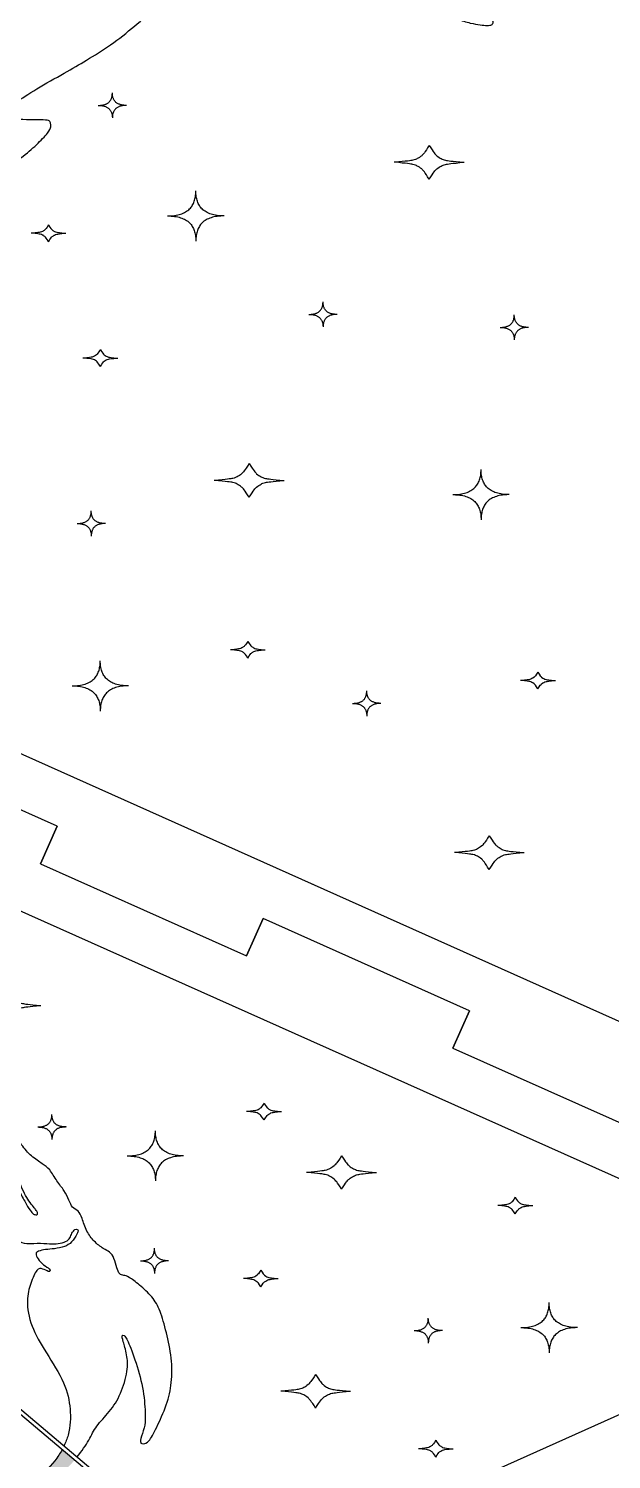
# Model space of a CAD drawing. Header units: millimetres. Extents: x -37.1 to 17.5, y -29.9 to 15.1.
# Drawn here: x -26.92 to -21.76, y -23.29 to -10.62 of the extents above; entities that cross this region are included whole.
import ezdxf

# ---------------------------------------------------------------- set-up
doc = ezdxf.new("R2010")
doc.units = ezdxf.units.MM
doc.header["$MEASUREMENT"] = 0
for name, color, linetype, true_color in [('Default', 18, 'Continuous', 0x000000), ('Layer 01', 12, 'Continuous', 0xc80000), ('Layer 03', 5, 'Continuous', 0x0000ff)]:
    doc.layers.add(name, color=color, linetype=linetype, true_color=true_color)

msp = doc.modelspace()

# ---------------------------------------------------------------- hatches: boundary and pattern name
at = {"layer": 'Default'}
msp.add_hatch(color=256, dxfattribs=at).paths.add_polyline_path([(-26.621, -23.199), (-26.629, -23.211), (-26.636, -23.224), (-26.644, -23.236), (-26.652, -23.249), (-26.66, -23.261), (-26.668, -23.273), (-26.677, -23.285), (-26.686, -23.297), (-26.696, -23.31), (-26.706, -23.322), (-26.717, -23.334), (-26.728, -23.346), (-26.739, -23.357), (-26.75, -23.368), (-26.761, -23.379), (-26.772, -23.388), (-26.777, -23.393), (-26.783, -23.397), (-26.789, -23.401), (-26.794, -23.406), (-26.8, -23.409), (-26.805, -23.413), (-26.81, -23.417), (-26.816, -23.42), (-26.821, -23.423), (-26.827, -23.426), (-26.832, -23.428), (-26.837, -23.431), (-26.84, -23.432), (-26.842, -23.433), (-26.845, -23.434), (-26.847, -23.434), (-26.85, -23.435), (-26.852, -23.436), (-26.855, -23.437), (-26.857, -23.437), (-26.849, -23.447), (-26.845, -23.452), (-26.841, -23.456), (-26.838, -23.46), (-26.834, -23.464), (-26.83, -23.467), (-26.827, -23.47), (-26.823, -23.473), (-26.82, -23.476), (-26.817, -23.479), (-26.815, -23.48), (-26.814, -23.481), (-26.812, -23.482), (-26.811, -23.483), (-26.809, -23.484), (-26.808, -23.485), (-26.806, -23.486), (-26.805, -23.487), (-26.803, -23.487), (-26.802, -23.488), (-26.8, -23.489), (-26.799, -23.489), (-26.797, -23.49), (-26.796, -23.49), (-26.795, -23.491), (-26.793, -23.491), (-26.792, -23.492), (-26.79, -23.492), (-26.789, -23.492), (-26.788, -23.493), (-26.786, -23.493), (-26.785, -23.493), (-26.784, -23.493), (-26.782, -23.493), (-26.781, -23.494), (-26.779, -23.494), (-26.778, -23.494), (-26.777, -23.494), (-26.775, -23.494), (-26.774, -23.494), (-26.773, -23.494), (-26.771, -23.493), (-26.77, -23.493), (-26.768, -23.493), (-26.766, -23.493), (-26.763, -23.492), (-26.76, -23.492), (-26.757, -23.491), (-26.754, -23.49), (-26.751, -23.49), (-26.748, -23.489), (-26.745, -23.488), (-26.742, -23.487), (-26.739, -23.486), (-26.736, -23.485), (-26.733, -23.483), (-26.726, -23.481), (-26.72, -23.477), (-26.713, -23.474), (-26.706, -23.47), (-26.699, -23.466), (-26.691, -23.462), (-26.684, -23.457), (-26.676, -23.451), (-26.668, -23.446), (-26.66, -23.439), (-26.651, -23.433), (-26.643, -23.426), (-26.627, -23.412), (-26.611, -23.397), (-26.594, -23.381), (-26.578, -23.364), (-26.561, -23.347), (-26.544, -23.329), (-26.511, -23.291)], flags=0)

# ---------------------------------------------------------------- linework, layer by layer
at = {"layer": 'Layer 01', "linetype": 'Continuous', "lineweight": 25}
for p, q in [((-36.265, -12.89), (-21.613, -19.443)), ((-20.867, -21.17), (-35.52, -14.617)), ((-26.666, -17.681), (-28.492, -16.864)), ((-26.666, -17.681), (-28.492, -16.864)), ((-26.666, -17.681), (-26.814, -18.012)), ((-26.814, -18.012), (-26.666, -17.681)), ((-26.814, -18.012), (-24.989, -18.828)), ((-26.814, -18.012), (-24.989, -18.828)), ((-24.989, -18.828), (-24.841, -18.497)), ((-24.841, -18.497), (-24.989, -18.828)), ((-23.015, -19.314), (-24.841, -18.497)), ((-23.015, -19.314), (-24.841, -18.497)), ((-23.015, -19.314), (-23.163, -19.645)), ((-23.163, -19.645), (-23.015, -19.314)), ((-23.163, -19.645), (-21.337, -20.461)), ((-23.163, -19.645), (-21.337, -20.461)), ((-20.867, -22.522), (-35.52, -29.074))]:
    msp.add_line(p, q, dxfattribs=at)
at = {"layer": 'Layer 01'}
msp.add_lwpolyline([(-25.966, -23.707), (-28.069, -21.932), (-28.091, -21.958), (-25.988, -23.733)], close=True, dxfattribs=at)
for points, degree in [([(-26.302, -11.3), (-26.177, -11.3), (-26.177, -11.188)], 2), ([(-26.052, -11.3), (-26.177, -11.3), (-26.177, -11.188)], 2), ([(-26.302, -11.3), (-26.177, -11.3), (-26.177, -11.411)], 2), ([(-26.052, -11.3), (-26.177, -11.3), (-26.177, -11.411)], 2), ([(-23.372, -11.655), (-23.412, -11.718), (-23.438, -11.748), (-23.48, -11.773), (-23.506, -11.785), (-23.568, -11.794), (-23.681, -11.803)], 3), ([(-23.372, -11.655), (-23.332, -11.718), (-23.306, -11.748), (-23.264, -11.773), (-23.238, -11.785), (-23.176, -11.794), (-23.063, -11.803)], 3), ([(-23.372, -11.952), (-23.412, -11.889), (-23.438, -11.859), (-23.48, -11.834), (-23.506, -11.822), (-23.568, -11.813), (-23.681, -11.803)], 3), ([(-23.372, -11.952), (-23.332, -11.889), (-23.306, -11.859), (-23.264, -11.834), (-23.238, -11.822), (-23.176, -11.813), (-23.063, -11.803)], 3), ([(-25.688, -12.278), (-25.438, -12.278), (-25.438, -12.056)], 2), ([(-25.188, -12.278), (-25.438, -12.278), (-25.438, -12.056)], 2), ([(-25.688, -12.278), (-25.438, -12.278), (-25.438, -12.5)], 2), ([(-25.188, -12.278), (-25.438, -12.278), (-25.438, -12.5)], 2), ([(-26.742, -12.357), (-26.762, -12.388), (-26.775, -12.403), (-26.796, -12.416), (-26.809, -12.422), (-26.84, -12.426), (-26.897, -12.431)], 3), ([(-26.742, -12.357), (-26.722, -12.388), (-26.71, -12.403), (-26.688, -12.416), (-26.675, -12.422), (-26.644, -12.426), (-26.588, -12.431)], 3), ([(-26.742, -12.506), (-26.762, -12.474), (-26.775, -12.459), (-26.796, -12.446), (-26.809, -12.44), (-26.84, -12.436), (-26.897, -12.431)], 3), ([(-26.742, -12.506), (-26.722, -12.474), (-26.71, -12.459), (-26.688, -12.446), (-26.675, -12.44), (-26.644, -12.436), (-26.588, -12.431)], 3), ([(-24.437, -13.15), (-24.312, -13.15), (-24.312, -13.039)], 2), ([(-24.187, -13.15), (-24.312, -13.15), (-24.312, -13.039)], 2), ([(-24.437, -13.15), (-24.312, -13.15), (-24.312, -13.261)], 2), ([(-24.187, -13.15), (-24.312, -13.15), (-24.312, -13.261)], 2), ([(-22.744, -13.265), (-22.619, -13.265), (-22.619, -13.154)], 2), ([(-22.494, -13.265), (-22.619, -13.265), (-22.619, -13.154)], 2), ([(-22.744, -13.265), (-22.619, -13.265), (-22.619, -13.376)], 2), ([(-22.494, -13.265), (-22.619, -13.265), (-22.619, -13.376)], 2), ([(-26.283, -13.461), (-26.303, -13.493), (-26.316, -13.508), (-26.337, -13.52), (-26.35, -13.527), (-26.381, -13.531), (-26.438, -13.536)], 3), ([(-26.283, -13.61), (-26.303, -13.579), (-26.316, -13.563), (-26.337, -13.551), (-26.35, -13.545), (-26.381, -13.54), (-26.438, -13.536)], 3), ([(-26.283, -13.461), (-26.263, -13.493), (-26.25, -13.508), (-26.229, -13.52), (-26.216, -13.527), (-26.185, -13.531), (-26.129, -13.536)], 3), ([(-26.283, -13.61), (-26.263, -13.579), (-26.25, -13.563), (-26.229, -13.551), (-26.216, -13.545), (-26.185, -13.54), (-26.129, -13.536)], 3), ([(-24.966, -14.471), (-25.006, -14.534), (-25.032, -14.564), (-25.074, -14.589), (-25.1, -14.601), (-25.162, -14.61), (-25.275, -14.62)], 3), ([(-24.966, -14.471), (-24.926, -14.534), (-24.9, -14.564), (-24.858, -14.589), (-24.832, -14.601), (-24.77, -14.61), (-24.657, -14.62)], 3), ([(-23.163, -14.745), (-22.913, -14.745), (-22.913, -14.523)], 2), ([(-22.663, -14.745), (-22.913, -14.745), (-22.913, -14.523)], 2), ([(-24.966, -14.768), (-25.006, -14.705), (-25.032, -14.675), (-25.074, -14.65), (-25.1, -14.638), (-25.162, -14.629), (-25.275, -14.62)], 3), ([(-24.966, -14.768), (-24.926, -14.705), (-24.9, -14.675), (-24.858, -14.65), (-24.832, -14.638), (-24.77, -14.629), (-24.657, -14.62)], 3), ([(-23.163, -14.745), (-22.913, -14.745), (-22.913, -14.968)], 2), ([(-22.663, -14.745), (-22.913, -14.745), (-22.913, -14.968)], 2), ([(-26.489, -15.001), (-26.364, -15.001), (-26.364, -14.89)], 2), ([(-26.239, -15.001), (-26.364, -15.001), (-26.364, -14.89)], 2), ([(-26.489, -15.001), (-26.364, -15.001), (-26.364, -15.112)], 2), ([(-26.239, -15.001), (-26.364, -15.001), (-26.364, -15.112)], 2), ([(-24.978, -16.044), (-24.998, -16.075), (-25.011, -16.09), (-25.032, -16.103), (-25.045, -16.109), (-25.076, -16.113), (-25.132, -16.118)], 3), ([(-24.978, -16.044), (-24.958, -16.075), (-24.945, -16.09), (-24.924, -16.103), (-24.911, -16.109), (-24.88, -16.113), (-24.823, -16.118)], 3), ([(-24.978, -16.193), (-24.998, -16.161), (-25.011, -16.146), (-25.032, -16.133), (-25.045, -16.127), (-25.076, -16.123), (-25.132, -16.118)], 3), ([(-24.978, -16.193), (-24.958, -16.161), (-24.945, -16.146), (-24.924, -16.133), (-24.911, -16.127), (-24.88, -16.123), (-24.823, -16.118)], 3), ([(-26.534, -16.438), (-26.284, -16.438), (-26.284, -16.216)], 2), ([(-26.034, -16.438), (-26.284, -16.438), (-26.284, -16.216)], 2), ([(-22.41, -16.316), (-22.43, -16.348), (-22.443, -16.363), (-22.464, -16.375), (-22.477, -16.382), (-22.508, -16.386), (-22.564, -16.391)], 3), ([(-22.41, -16.316), (-22.39, -16.348), (-22.377, -16.363), (-22.356, -16.375), (-22.343, -16.382), (-22.312, -16.386), (-22.255, -16.391)], 3), ([(-26.534, -16.438), (-26.284, -16.438), (-26.284, -16.661)], 2), ([(-26.034, -16.438), (-26.284, -16.438), (-26.284, -16.661)], 2), ([(-22.41, -16.465), (-22.43, -16.434), (-22.443, -16.418), (-22.464, -16.406), (-22.477, -16.4), (-22.508, -16.395), (-22.564, -16.391)], 3), ([(-22.41, -16.465), (-22.39, -16.434), (-22.377, -16.418), (-22.356, -16.406), (-22.343, -16.4), (-22.312, -16.395), (-22.255, -16.391)], 3), ([(-24.05, -16.593), (-23.925, -16.593), (-23.925, -16.482)], 2), ([(-23.8, -16.593), (-23.925, -16.593), (-23.925, -16.482)], 2), ([(-24.05, -16.593), (-23.925, -16.593), (-23.925, -16.705)], 2), ([(-23.8, -16.593), (-23.925, -16.593), (-23.925, -16.705)], 2), ([(-22.841, -17.765), (-22.881, -17.828), (-22.906, -17.858), (-22.948, -17.883), (-22.974, -17.896), (-23.037, -17.905), (-23.149, -17.914)], 3), ([(-22.841, -17.765), (-22.801, -17.828), (-22.775, -17.858), (-22.733, -17.883), (-22.707, -17.896), (-22.644, -17.905), (-22.532, -17.914)], 3), ([(-22.841, -18.063), (-22.881, -18), (-22.906, -17.969), (-22.948, -17.944), (-22.974, -17.932), (-23.037, -17.923), (-23.149, -17.914)], 3), ([(-22.841, -18.063), (-22.801, -18), (-22.775, -17.969), (-22.733, -17.944), (-22.707, -17.932), (-22.644, -17.923), (-22.532, -17.914)], 3), ([(-27.118, -19.119), (-27.078, -19.182), (-27.052, -19.212), (-27.01, -19.237), (-26.984, -19.249), (-26.922, -19.258), (-26.809, -19.268)], 3), ([(-27.118, -19.417), (-27.078, -19.354), (-27.052, -19.323), (-27.01, -19.298), (-26.984, -19.286), (-26.922, -19.277), (-26.809, -19.268)], 3), ([(-24.834, -20.132), (-24.854, -20.164), (-24.867, -20.179), (-24.888, -20.191), (-24.901, -20.198), (-24.932, -20.202), (-24.989, -20.207)], 3), ([(-24.834, -20.132), (-24.814, -20.164), (-24.801, -20.179), (-24.78, -20.191), (-24.767, -20.198), (-24.736, -20.202), (-24.68, -20.207)], 3), ([(-26.837, -20.343), (-26.712, -20.343), (-26.712, -20.232)], 2), ([(-26.587, -20.343), (-26.712, -20.343), (-26.712, -20.232)], 2), ([(-24.834, -20.281), (-24.854, -20.25), (-24.867, -20.234), (-24.888, -20.222), (-24.901, -20.216), (-24.932, -20.211), (-24.989, -20.207)], 3), ([(-24.834, -20.281), (-24.814, -20.25), (-24.801, -20.234), (-24.78, -20.222), (-24.767, -20.216), (-24.736, -20.211), (-24.68, -20.207)], 3), ([(-26.837, -20.343), (-26.712, -20.343), (-26.712, -20.455)], 2), ([(-26.587, -20.343), (-26.712, -20.343), (-26.712, -20.455)], 2), ([(-26.046, -20.599), (-25.796, -20.599), (-25.796, -20.376)], 2), ([(-25.546, -20.599), (-25.796, -20.599), (-25.796, -20.376)], 2), ([(-26.046, -20.599), (-25.796, -20.599), (-25.796, -20.821)], 2), ([(-25.546, -20.599), (-25.796, -20.599), (-25.796, -20.821)], 2), ([(-24.148, -20.597), (-24.188, -20.66), (-24.214, -20.69), (-24.256, -20.715), (-24.282, -20.727), (-24.344, -20.736), (-24.457, -20.745)], 3), ([(-24.148, -20.597), (-24.108, -20.66), (-24.083, -20.69), (-24.04, -20.715), (-24.014, -20.727), (-23.952, -20.736), (-23.839, -20.745)], 3), ([(-24.148, -20.894), (-24.188, -20.831), (-24.214, -20.801), (-24.256, -20.776), (-24.282, -20.764), (-24.344, -20.755), (-24.457, -20.745)], 3), ([(-24.148, -20.894), (-24.108, -20.831), (-24.083, -20.801), (-24.04, -20.776), (-24.014, -20.764), (-23.952, -20.755), (-23.839, -20.745)], 3), ([(-22.611, -20.964), (-22.631, -20.996), (-22.643, -21.011), (-22.665, -21.024), (-22.678, -21.03), (-22.709, -21.034), (-22.765, -21.039)], 3), ([(-22.611, -20.964), (-22.591, -20.996), (-22.578, -21.011), (-22.557, -21.024), (-22.544, -21.03), (-22.513, -21.034), (-22.456, -21.039)], 3), ([(-22.611, -21.113), (-22.631, -21.082), (-22.643, -21.067), (-22.665, -21.054), (-22.678, -21.048), (-22.709, -21.044), (-22.765, -21.039)], 3), ([(-22.611, -21.113), (-22.591, -21.082), (-22.578, -21.067), (-22.557, -21.054), (-22.544, -21.048), (-22.513, -21.044), (-22.456, -21.039)], 3), ([(-25.929, -21.528), (-25.804, -21.528), (-25.804, -21.417)], 2), ([(-25.929, -21.528), (-25.804, -21.528), (-25.804, -21.64)], 2), ([(-25.679, -21.528), (-25.804, -21.528), (-25.804, -21.417)], 2), ([(-25.679, -21.528), (-25.804, -21.528), (-25.804, -21.64)], 2), ([(-24.863, -21.61), (-24.883, -21.641), (-24.896, -21.657), (-24.917, -21.669), (-24.93, -21.675), (-24.961, -21.68), (-25.017, -21.684)], 3), ([(-24.863, -21.61), (-24.843, -21.641), (-24.83, -21.657), (-24.809, -21.669), (-24.796, -21.675), (-24.765, -21.68), (-24.709, -21.684)], 3), ([(-24.863, -21.759), (-24.883, -21.727), (-24.896, -21.712), (-24.917, -21.7), (-24.93, -21.694), (-24.961, -21.689), (-25.017, -21.684)], 3), ([(-24.863, -21.759), (-24.843, -21.727), (-24.83, -21.712), (-24.809, -21.7), (-24.796, -21.694), (-24.765, -21.689), (-24.709, -21.684)], 3), ([(-22.56, -22.119), (-22.31, -22.119), (-22.31, -21.897)], 2), ([(-22.06, -22.119), (-22.31, -22.119), (-22.31, -21.897)], 2), ([(-23.505, -22.145), (-23.38, -22.145), (-23.38, -22.034)], 2), ([(-23.255, -22.145), (-23.38, -22.145), (-23.38, -22.034)], 2), ([(-23.505, -22.145), (-23.38, -22.145), (-23.38, -22.257)], 2), ([(-23.255, -22.145), (-23.38, -22.145), (-23.38, -22.257)], 2), ([(-22.56, -22.119), (-22.31, -22.119), (-22.31, -22.342)], 2), ([(-22.06, -22.119), (-22.31, -22.119), (-22.31, -22.342)], 2), ([(-24.378, -22.533), (-24.418, -22.596), (-24.443, -22.627), (-24.486, -22.652), (-24.512, -22.664), (-24.574, -22.673), (-24.687, -22.682)], 3), ([(-24.378, -22.533), (-24.338, -22.596), (-24.312, -22.627), (-24.27, -22.652), (-24.244, -22.664), (-24.182, -22.673), (-24.069, -22.682)], 3), ([(-24.378, -22.831), (-24.418, -22.768), (-24.443, -22.738), (-24.486, -22.713), (-24.512, -22.7), (-24.574, -22.692), (-24.687, -22.682)], 3), ([(-24.378, -22.831), (-24.338, -22.768), (-24.312, -22.738), (-24.27, -22.713), (-24.244, -22.7), (-24.182, -22.692), (-24.069, -22.682)], 3), ([(-23.314, -23.116), (-23.334, -23.148), (-23.346, -23.163), (-23.368, -23.176), (-23.381, -23.182), (-23.412, -23.186), (-23.468, -23.191)], 3), ([(-23.314, -23.116), (-23.294, -23.148), (-23.281, -23.163), (-23.26, -23.176), (-23.247, -23.182), (-23.216, -23.186), (-23.159, -23.191)], 3), ([(-23.314, -23.265), (-23.334, -23.234), (-23.346, -23.218), (-23.368, -23.206), (-23.381, -23.2), (-23.412, -23.195), (-23.468, -23.191)], 3), ([(-23.314, -23.265), (-23.294, -23.234), (-23.281, -23.218), (-23.26, -23.206), (-23.247, -23.2), (-23.216, -23.195), (-23.159, -23.191)], 3)]:
    msp.add_open_spline(points, degree=degree, dxfattribs=at)
at = {"layer": 'Layer 03'}
for points in [[(-28.161, -12.854), (-28.09, -12.862), (-27.949, -12.893), (-27.814, -12.912), (-27.671, -12.924), (-27.552, -12.905), (-27.431, -12.876), (-27.36, -12.864), (-27.274, -12.811), (-27.203, -12.697), (-27.204, -12.635), (-27.307, -12.561), (-27.441, -12.513), (-27.611, -12.461), (-27.748, -12.399), (-27.839, -12.35), (-27.904, -12.309), (-27.918, -12.292), (-27.916, -12.278), (-27.895, -12.261), (-27.758, -12.212), (-27.581, -12.137), (-27.399, -12.034), (-27.182, -11.905), (-26.973, -11.758), (-26.847, -11.649), (-26.737, -11.535), (-26.716, -11.486), (-26.726, -11.453), (-26.734, -11.428), (-26.8, -11.429), (-26.943, -11.428), (-27.058, -11.419), (-27.131, -11.41), (-27.169, -11.395), (-27.172, -11.368), (-27.143, -11.338), (-27.043, -11.282), (-26.86, -11.157), (-26.589, -11.008), (-26.412, -10.903), (-26.191, -10.768), (-25.978, -10.599), (-25.784, -10.427), (-25.593, -10.249), (-25.416, -10.103), (-25.195, -9.938), (-25.035, -9.839), (-24.816, -9.729), (-24.634, -9.667), (-24.495, -9.611), (-24.294, -9.574), (-24.153, -9.564), (-24.026, -9.561), (-23.936, -9.563), (-23.901, -9.584), (-23.853, -9.643), (-23.772, -9.736), (-23.707, -9.869), (-23.663, -9.992), (-23.611, -10.121), (-23.551, -10.234), (-23.49, -10.304), (-23.392, -10.374), (-23.225, -10.482), (-23.127, -10.538), (-23.002, -10.574), (-22.918, -10.587), (-22.855, -10.594), (-22.816, -10.588), (-22.803, -10.57), (-22.811, -10.533), (-22.842, -10.453), (-22.879, -10.342), (-22.886, -10.253), (-22.866, -10.15), (-22.874, -9.994), (-22.866, -9.821), (-22.883, -9.691), (-22.914, -9.618), (-22.976, -9.547), (-23.048, -9.484), (-23.102, -9.464), (-23.128, -9.445), (-23.127, -9.431), (-23.109, -9.418), (-23.02, -9.407), (-22.909, -9.379), (-22.812, -9.317), (-22.746, -9.236), (-22.644, -9.084), (-22.566, -8.91), (-22.486, -8.768), (-22.405, -8.628), (-22.317, -8.509), (-22.191, -8.369), (-22.08, -8.281), (-21.984, -8.214), (-21.891, -8.151), (-21.879, -8.124), (-21.896, -8.099), (-21.939, -8.07), (-21.974, -8.071), (-22.022, -8.092), (-22.091, -8.098), (-22.216, -8.088), (-22.335, -8.087), (-22.498, -8.117), (-22.674, -8.155)], [(-27.348, -20.497), (-27.358, -20.495), (-27.371, -20.484), (-27.374, -20.469), (-27.355, -20.454), (-27.287, -20.456), (-27.224, -20.478), (-27.13, -20.585), (-27.102, -20.643), (-27.037, -20.744), (-26.993, -20.844), (-26.955, -20.937), (-26.916, -20.997), (-26.872, -21.055), (-26.85, -21.081), (-26.835, -21.108), (-26.844, -21.122), (-26.863, -21.121), (-26.887, -21.108), (-26.923, -21.054), (-26.983, -20.949), (-27.029, -20.845), (-27.079, -20.74), (-27.14, -20.636), (-27.237, -20.529), (-27.313, -20.497), (-27.338, -20.499), (-27.348, -20.497)]]:
    msp.add_open_spline(points, degree=3, dxfattribs=at)
for points, knots in [([(-26.49, -23.265), (-26.446, -23.211), (-26.376, -23.107), (-26.327, -22.992), (-26.2, -22.868), (-26.098, -22.71), (-26.037, -22.496), (-26.045, -22.358), (-26.085, -22.23), (-26.095, -22.186), (-26.073, -22.185), (-26.048, -22.215), (-25.965, -22.426), (-25.896, -22.683), (-25.883, -22.912), (-25.89, -23.005), (-25.932, -23.111), (-25.926, -23.146), (-25.905, -23.148), (-25.856, -23.14), (-25.79, -23.015), (-25.69, -22.799), (-25.648, -22.61), (-25.648, -22.39), (-25.698, -22.158), (-25.753, -21.962), (-25.819, -21.846), (-25.939, -21.739), (-26.038, -21.662), (-26.075, -21.658), (-26.115, -21.65), (-26.135, -21.595), (-26.161, -21.502), (-26.198, -21.446), (-26.253, -21.426), (-26.341, -21.357), (-26.405, -21.272), (-26.448, -21.141), (-26.475, -21.084), (-26.535, -21.058), (-26.557, -20.996), (-26.602, -20.904), (-26.667, -20.828), (-26.733, -20.709), (-26.791, -20.674), (-26.894, -20.604), (-26.984, -20.504), (-27.055, -20.383), (-27.126, -20.328), (-27.178, -20.322), (-27.194, -20.29), (-27.214, -20.25), (-27.262, -20.249), (-27.294, -20.218), (-27.264, -20.178), (-27.347, -20.097), (-27.396, -20.104), (-27.497, -20.133), (-27.563, -20.084), (-27.648, -20.05), (-27.726, -20.068), (-27.802, -20.114), (-27.879, -20.169), (-27.919, -20.215), (-27.926, -20.234), (-27.969, -20.282)], [1.806688, 1.806688, 1.806688, 1.806688, 2.378181, 2.972726, 3.567272, 4.161817, 4.756362, 5.350908, 5.945453, 6.539998, 7.134544, 7.729089, 8.323634, 8.918179, 9.512725, 10.10727, 10.701815, 11.296361, 11.890906, 12.485451, 13.079996, 13.674542, 14.269087, 14.863632, 15.458178, 16.052723, 16.647268, 17.241813, 17.836359, 18.430904, 19.025449, 19.619995, 20.21454, 20.809085, 21.403631, 21.998176, 22.592721, 23.187266, 23.781812, 24.376357, 24.970902, 25.565448, 26.159993, 26.754538, 27.349083, 27.943629, 28.538174, 29.132719, 29.727265, 30.32181, 30.916355, 31.5109, 32.105446, 32.699991, 33.294536, 33.889082, 34.483627, 35.078172, 35.672718, 36.267263, 36.861808, 37.456353, 38.050899, 38.645444, 39.239989, 39.239989, 39.239989, 39.239989]), ([(-27.849, -20.935), (-27.781, -20.881), (-27.74, -20.792), (-27.654, -20.704), (-27.569, -20.654), (-27.582, -20.612), (-27.608, -20.587), (-27.638, -20.594), (-27.669, -20.633), (-27.732, -20.707), (-27.746, -20.703), (-27.752, -20.688), (-27.656, -20.564), (-27.596, -20.513), (-27.535, -20.446), (-27.5, -20.401), (-27.473, -20.36), (-27.437, -20.359), (-27.421, -20.389), (-27.443, -20.455), (-27.449, -20.5), (-27.479, -20.534), (-27.535, -20.565), (-27.553, -20.586), (-27.531, -20.629), (-27.5, -20.646), (-27.446, -20.632), (-27.392, -20.638), (-27.317, -20.705), (-27.217, -20.949), (-27.166, -21.141), (-27.117, -21.262), (-27.026, -21.338), (-26.971, -21.382), (-26.839, -21.368), (-26.726, -21.378), (-26.657, -21.377), (-26.584, -21.361), (-26.55, -21.326), (-26.538, -21.284), (-26.506, -21.244), (-26.488, -21.248), (-26.477, -21.258), (-26.484, -21.283), (-26.536, -21.368), (-26.596, -21.404), (-26.691, -21.423), (-26.769, -21.426), (-26.838, -21.443), (-26.859, -21.459), (-26.839, -21.51), (-26.787, -21.566), (-26.725, -21.601), (-26.729, -21.62), (-26.737, -21.627), (-26.794, -21.597), (-26.845, -21.589), (-26.9, -21.727), (-26.943, -21.87), (-26.904, -22.107), (-26.768, -22.331), (-26.588, -22.617), (-26.543, -22.839), (-26.548, -23.025), (-26.59, -23.135), (-26.606, -23.167)], [0, 0, 0, 0, 0.497476, 0.994951, 1.492427, 1.989902, 2.487378, 2.984853, 3.482329, 3.979804, 4.47728, 4.974755, 5.472231, 5.969707, 6.467182, 6.964658, 7.462133, 7.959609, 8.457084, 8.95456, 9.452035, 9.949511, 10.446986, 10.944462, 11.441938, 11.939413, 12.436889, 12.934364, 13.43184, 13.929315, 14.426791, 14.924266, 15.421742, 15.919217, 16.416693, 16.914168, 17.411644, 17.90912, 18.406595, 18.904071, 19.401546, 19.899022, 20.396497, 20.893973, 21.391448, 21.888924, 22.386399, 22.883875, 23.381351, 23.878826, 24.376302, 24.873777, 25.371253, 25.868728, 26.366204, 26.863679, 27.361155, 27.85863, 28.356106, 28.853582, 29.351057, 29.848533, 30.346008, 30.843484, 31.049378, 31.049378, 31.049378, 31.049378]), ([(-26.621, -23.199), (-26.64, -23.233), (-26.71, -23.339), (-26.805, -23.425), (-26.857, -23.437)], [31.1170518, 31.1170518, 31.1170518, 31.1170518, 31.3409593, 31.8384348, 31.8384348, 31.8384348, 31.8384348])]:
    msp.add_open_spline(points, degree=3, knots=knots, dxfattribs=at)

doc.saveas('drawing.dxf')
